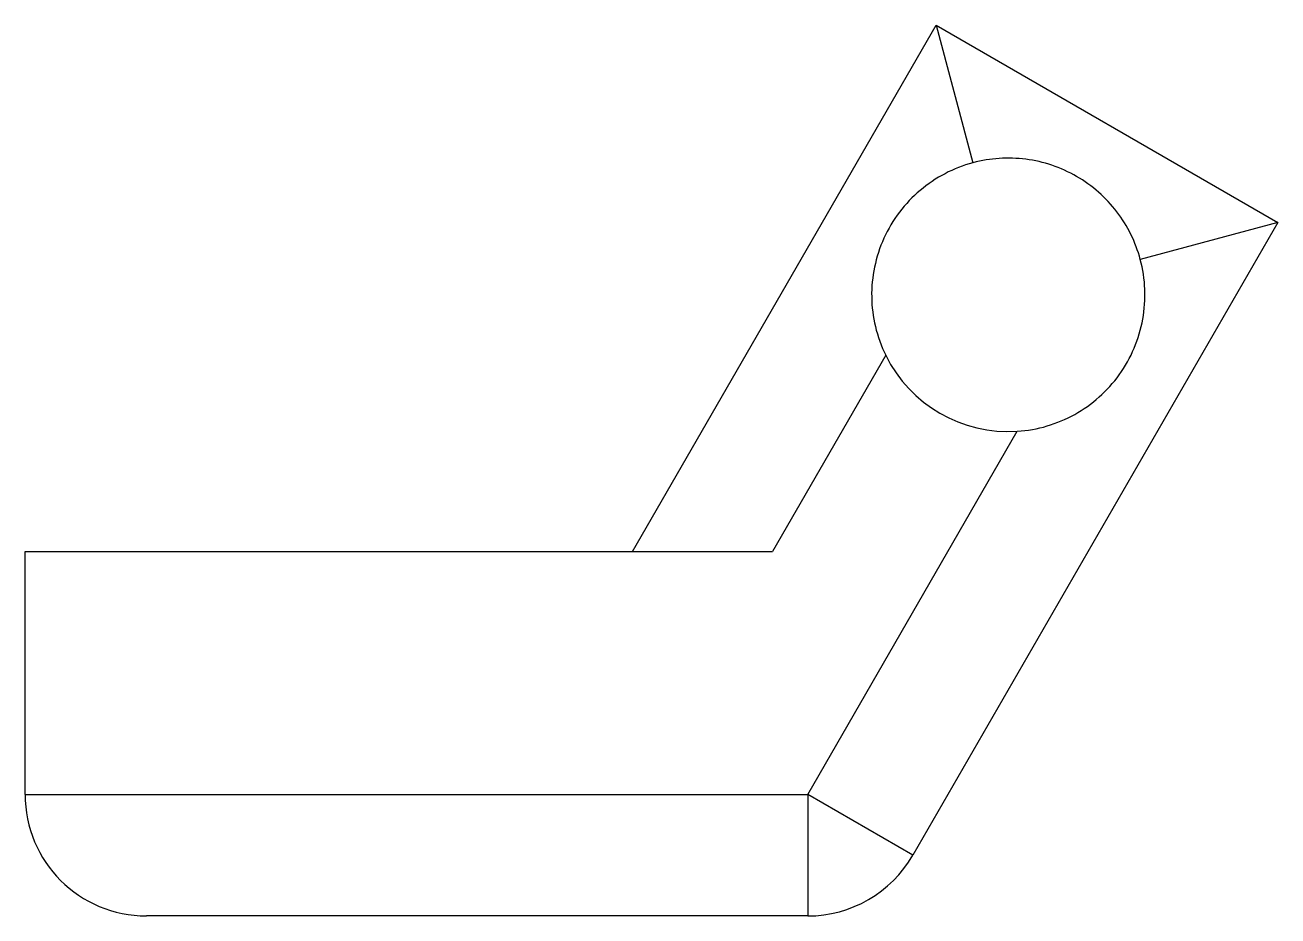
# Paper-space layout '_Снизу' of a CAD drawing. Header units: millimetres. Extents: x -22.1 to -1.5, y -3.6 to 11.1.
import ezdxf

# ---------------------------------------------------------------- set-up
doc = ezdxf.new("R2010")
doc.units = ezdxf.units.MM

psp = doc.layouts.new('_Снизу')

# ---------------------------------------------------------------- linework, layer by layer
at = {"color": 7, "linetype": 'Continuous', "lineweight": 25}
for p, q in [((-12.105, 2.412), (-7.105, 11.073)), ((-7.105, 11.073), (-6.498, 8.806)), ((-7.105, 11.073), (-1.476, 7.823)), ((-1.476, 7.823), (-7.486, -2.588)), ((-1.476, 7.823), (-3.742, 7.215)), ((-7.934, 5.638), (-9.796, 2.412)), ((-9.219, -1.588), (-5.769, 4.388)), ((-22.105, 2.412), (-9.796, 2.412)), ((-22.105, -1.588), (-22.105, 2.412)), ((-22.105, -1.588), (-9.219, -1.588)), ((-7.486, -2.588), (-9.219, -1.588)), ((-9.219, -1.588), (-9.219, -3.588)), ((-9.219, -3.588), (-20.105, -3.588))]:
    psp.add_line(p, q, dxfattribs=at)
for centre, radius, start, end in [((-5.916, 6.633), 2.25, 206.251, 273.749), ((-20.105, -1.588), 2, 180, 270), ((-9.219, -1.588), 2, 270, 330)]:
    psp.add_arc(centre, radius, start, end, dxfattribs=at)
for points, knots in [([(-3.742, 7.215), (-3.781, 7.359), (-3.833, 7.496), (-3.961, 7.758), (-4.039, 7.883), (-4.218, 8.117), (-4.318, 8.224), (-4.541, 8.42), (-4.663, 8.508), (-4.919, 8.656), (-5.057, 8.718), (-5.337, 8.812), (-5.48, 8.845), (-5.772, 8.883), (-5.919, 8.888), (-6.21, 8.868), (-6.354, 8.845), (-6.498, 8.806)], [0, 0, 0, 0, 0.125, 0.125, 0.25, 0.25, 0.375, 0.375, 0.5, 0.5, 0.625, 0.625, 0.75, 0.75, 0.875, 0.875, 1, 1, 1, 1]), ([(-6.498, 8.806), (-6.66, 8.763), (-6.813, 8.703), (-7.103, 8.551), (-7.242, 8.458), (-7.493, 8.246), (-7.607, 8.127), (-7.81, 7.859), (-7.895, 7.715), (-8.033, 7.413), (-8.085, 7.252), (-8.152, 6.929), (-8.168, 6.764), (-8.163, 6.434), (-8.143, 6.271), (-8.066, 5.949), (-8.008, 5.789), (-7.934, 5.638)], [0, 0, 0, 0, 0.125, 0.125, 0.25, 0.25, 0.375, 0.375, 0.5, 0.5, 0.625, 0.625, 0.75, 0.75, 0.875, 0.875, 1, 1, 1, 1]), ([(-5.769, 4.388), (-5.6, 4.399), (-5.437, 4.428), (-5.12, 4.522), (-4.966, 4.587), (-4.679, 4.746), (-4.544, 4.842), (-4.296, 5.062), (-4.186, 5.184), (-3.992, 5.454), (-3.908, 5.603), (-3.779, 5.909), (-3.731, 6.07), (-3.643, 6.558), (-3.656, 6.892), (-3.742, 7.215)], [0, 0, 0, 0, 0.125, 0.125, 0.25, 0.25, 0.375, 0.375, 0.5, 0.5, 0.625, 0.625, 0.75, 0.75, 1, 1, 1, 1])]:
    psp.add_open_spline(points, degree=3, knots=knots, dxfattribs=at)

doc.saveas('drawing.dxf')
